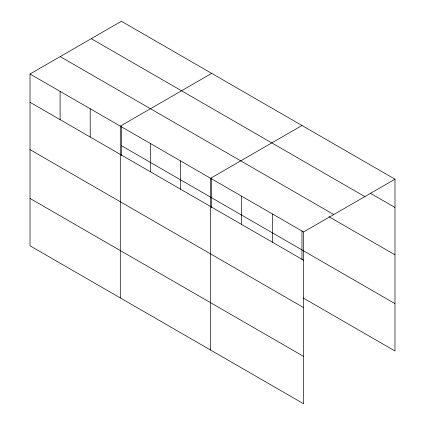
<?xml version="1.0" encoding="UTF-8"?>
<svg xmlns="http://www.w3.org/2000/svg" width="425" height="425" viewBox="0 0 425 425"><rect width="100%" height="100%" fill="white"/><g stroke="black" fill="none" stroke-linecap="round" stroke-linejoin="round"><path stroke-width="0.64" d="M30.021 74.014L303.593 231.96L303.593 403.75L30.021 245.804L30.021 74.014L121.407 21.25L394.979 179.196L394.979 350.986L303.115 297.946M211.687 73.371L120.296 126.135L120.296 297.925M301.968 125.492L210.577 178.256L210.577 350.051M303.593 231.96L394.979 179.196M370.292 193.21L394.979 207.464M91.253 38.664L364.82 196.605M60.18 56.599L333.747 214.545M328.95 216.708L394.979 254.825M121.407 145.679L394.979 303.625M30.021 102.282L303.593 260.227M30.021 149.643L303.593 307.588M30.021 198.443L303.593 356.389M301.968 230.802L301.968 259.792M272.584 214.057L272.584 242.324M241.581 196.159L241.581 224.427M211.687 178.675L211.687 207.666M180.482 160.884L180.482 189.152M150.392 143.507L150.392 171.78M121.407 126.554L121.407 155.545M90.206 108.763L90.206 137.031M60.111 91.386L60.111 119.653"/></g></svg>
